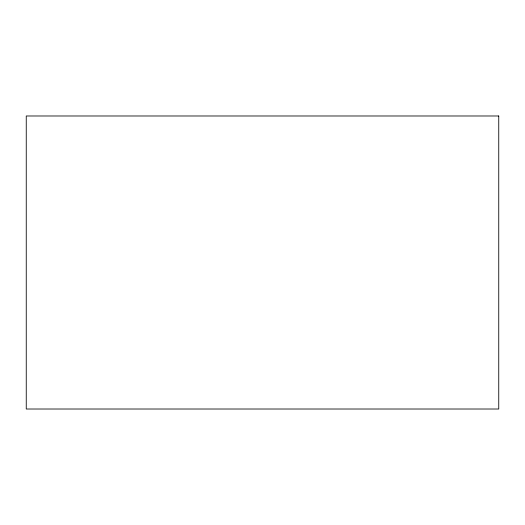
<?xml version="1.0" encoding="UTF-8"?>
<svg xmlns="http://www.w3.org/2000/svg" width="525" height="525" viewBox="0 0 525 525"><rect width="100%" height="100%" fill="white"/><g stroke="black" fill="none" stroke-linecap="round" stroke-linejoin="round"><path stroke-width="0.79" d="M498.75 115.986L26.25 115.986L26.25 409.014L498.75 409.014L498.75 115.986"/></g></svg>
